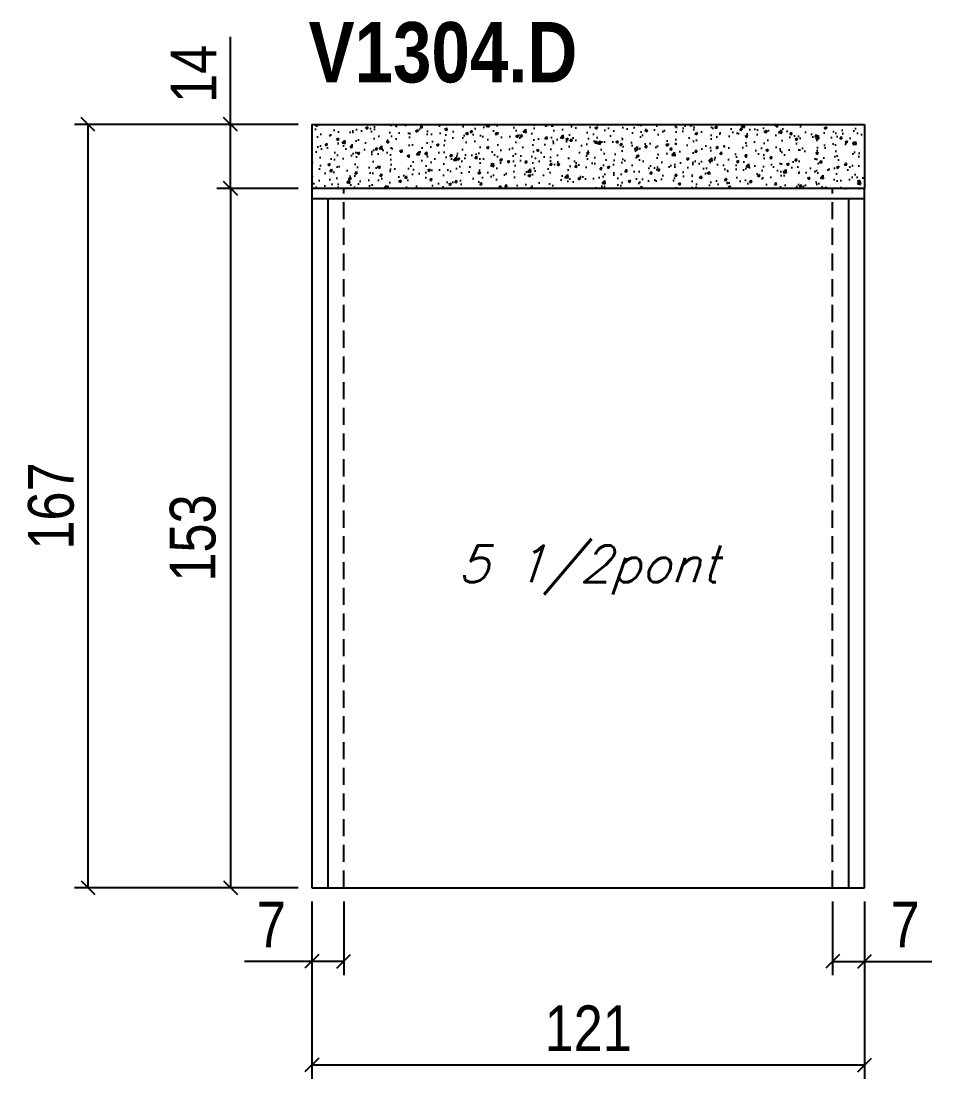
# Model space of a CAD drawing. Extents: x 3309 to 10384, y -2522 to 14608.
# Drawn here: x 10184.6 to 10384, y 7972.1 to 8203.5 of the extents above; entities that cross this region are included whole.
import ezdxf

# ---------------------------------------------------------------- set-up
doc = ezdxf.new("R2010")
doc.units = 0
doc.linetypes.add('HIDDEN', pattern=[0.375, 0.25, -0.125])
for name, color, linetype in [('COTA', 241, 'Continuous'), ('NOMENCLATURA', 7, 'Continuous'), ('Painéis', 200, 'Continuous'), ('SARR_2.2x7', 40, 'Continuous'), ('SARR_3.5x7', 81, 'Continuous'), ('texto', 7, 'Continuous')]:
    doc.layers.add(name, color=color, linetype=linetype)
doc.styles.add('COTA TECNICA', font='techl___.ttf', dxfattribs={"height": 10})
doc.styles.add('Romans', font='romans.shx')
doc.styles.add('TECNICA', font='techb___.ttf', dxfattribs={"height": 10})
doc.dimstyles.new('PAINEL', dxfattribs={"dimtxt": 10, "dimasz": 3, "dimexe": 3, "dimexo": 3, "dimgap": 3, "dimtad": 1, "dimdec": 1, "dimzin": 12, "dimdsep": 46, "dimtxsty": 'COTA TECNICA', "dimblk1": 'OBLIQUE', "dimblk2": 'OBLIQUE', "dimsah": 1, "dimcen": 0.9, "dimclrd": 4, "dimclre": 4, "dimclrt": 240, "dimadec": 1, "dimazin": 3, "dimtfac": 1, "dimtdec": 1, "dimtmove": 0, "dimatfit": 3, "dimfxl": 1, "dimtolj": 1, "dimtzin": 12, "dimarcsym": 0})

# ---------------------------------------------------------------- blocks, each defined once
blk = doc.blocks.new('_Oblique')
at = {"color": 0, "linetype": 'ByBlock', "lineweight": -2}
blk.add_line((-0.5, -0.5), (0.5, 0.5), dxfattribs=at)
blk = doc.blocks.new('*D611')
at = {"layer": 'COTA', "color": 4, "lineweight": -2, "transparency": 16777216}
for p, q in [((10248.24, 8010.93), (10248.24, 7972.11)), ((10369.24, 8010.93), (10369.24, 7972.11)), ((10369.24, 7975.11), (10248.24, 7975.11))]:
    blk.add_line(p, q, dxfattribs=at)
at = {"layer": 'Defpoints', "color": 0, "transparency": 16777216}
for p in [(10248.24, 8013.93), (10369.24, 8013.93), (10248.24, 7975.11)]:
    blk.add_point(p, dxfattribs=at)
at = {"layer": 'COTA', "color": 4, "lineweight": -2, "transparency": 16777216, "xscale": 3, "yscale": 3, "zscale": 3, "rotation": 180}
blk.add_blockref('_Oblique', (10248.24, 7975.11), dxfattribs=at)
at = {"layer": 'COTA', "color": 4, "lineweight": -2, "transparency": 16777216, "xscale": 3, "yscale": 3, "zscale": 3}
blk.add_blockref('_Oblique', (10369.24, 7975.11), dxfattribs=at)
at = {"layer": 'COTA', "color": 240, "transparency": 16777216, "insert": (10308.74, 7983.17), "char_height": 10, "attachment_point": 5, "style": 'COTA TECNICA'}
blk.add_mtext('\\A1;121', dxfattribs=at)
blk = doc.blocks.new('*D612')
at = {"layer": 'COTA', "color": 4, "lineweight": -2, "transparency": 16777216}
for p, q in [((10248.24, 8010.93), (10248.24, 7994.8)), ((10255.24, 8010.93), (10255.24, 7994.8)), ((10248.24, 7997.8), (10233.51, 7997.8)), ((10255.24, 7997.8), (10248.24, 7997.8))]:
    blk.add_line(p, q, dxfattribs=at)
at = {"layer": 'Defpoints', "color": 0, "transparency": 16777216}
for p in [(10248.24, 8013.93), (10255.24, 8013.93), (10248.24, 7997.8)]:
    blk.add_point(p, dxfattribs=at)
at = {"layer": 'COTA', "color": 4, "lineweight": -2, "transparency": 16777216, "xscale": 3, "yscale": 3, "zscale": 3, "rotation": 180}
blk.add_blockref('_Oblique', (10248.24, 7997.8), dxfattribs=at)
at = {"layer": 'COTA', "color": 4, "lineweight": -2, "transparency": 16777216, "xscale": 3, "yscale": 3, "zscale": 3}
blk.add_blockref('_Oblique', (10255.24, 7997.8), dxfattribs=at)
at = {"layer": 'COTA', "color": 240, "transparency": 16777216, "insert": (10239.37, 8005.87), "char_height": 10, "attachment_point": 5, "style": 'COTA TECNICA'}
blk.add_mtext('\\A1;7', dxfattribs=at)
blk = doc.blocks.new('*D607')
at = {"layer": 'COTA', "color": 4, "lineweight": -2, "transparency": 16777216}
for p, q in [((10362.24, 8010.93), (10362.24, 7994.8)), ((10369.24, 8010.93), (10369.24, 7994.8)), ((10362.24, 7997.8), (10369.24, 7997.8)), ((10369.24, 7997.8), (10383.97, 7997.8))]:
    blk.add_line(p, q, dxfattribs=at)
at = {"layer": 'Defpoints', "color": 0, "transparency": 16777216}
for p in [(10362.24, 8013.93), (10369.24, 8013.93), (10369.24, 7997.8)]:
    blk.add_point(p, dxfattribs=at)
at = {"layer": 'COTA', "color": 4, "lineweight": -2, "transparency": 16777216, "xscale": 3, "yscale": 3, "zscale": 3, "rotation": 180}
blk.add_blockref('_Oblique', (10362.24, 7997.8), dxfattribs=at)
at = {"layer": 'COTA', "color": 4, "lineweight": -2, "transparency": 16777216, "xscale": 3, "yscale": 3, "zscale": 3}
blk.add_blockref('_Oblique', (10369.24, 7997.8), dxfattribs=at)
at = {"layer": 'COTA', "color": 240, "transparency": 16777216, "insert": (10378.1, 8005.87), "char_height": 10, "attachment_point": 5, "style": 'COTA TECNICA'}
blk.add_mtext('\\A1;7', dxfattribs=at)
blk = doc.blocks.new('*D608')
at = {"layer": 'COTA', "color": 4, "lineweight": -2, "transparency": 16777216}
for p, q in [((10245.24, 8166.93), (10227.44, 8166.93)), ((10230.44, 8166.93), (10230.44, 8013.93)), ((10245.24, 8013.93), (10227.44, 8013.93))]:
    blk.add_line(p, q, dxfattribs=at)
at = {"layer": 'Defpoints', "color": 0, "transparency": 16777216}
for p in [(10248.24, 8166.93), (10230.44, 8013.93), (10248.24, 8013.93)]:
    blk.add_point(p, dxfattribs=at)
at = {"layer": 'COTA', "color": 4, "lineweight": -2, "transparency": 16777216, "xscale": 3, "yscale": 3, "zscale": 3}
for p, rotation in [((10230.44, 8166.93), 90), ((10230.44, 8013.93), 270)]:
    blk.add_blockref('_Oblique', p, dxfattribs=dict(at, rotation=rotation))
at = {"layer": 'COTA', "color": 240, "transparency": 16777216, "insert": (10222.22, 8090.43), "char_height": 10, "attachment_point": 5, "rotation": 90, "style": 'COTA TECNICA'}
blk.add_mtext('\\A1;153', dxfattribs=at)
blk = doc.blocks.new('*D609')
at = {"layer": 'COTA', "color": 4, "lineweight": -2, "transparency": 16777216}
for p, q in [((10230.44, 8180.93), (10230.44, 8200.05)), ((10245.24, 8180.93), (10227.44, 8180.93)), ((10230.44, 8166.93), (10230.44, 8180.93)), ((10245.24, 8166.93), (10227.44, 8166.93))]:
    blk.add_line(p, q, dxfattribs=at)
at = {"layer": 'Defpoints', "color": 0, "transparency": 16777216}
for p in [(10230.44, 8180.93), (10248.24, 8180.93), (10248.24, 8166.93)]:
    blk.add_point(p, dxfattribs=at)
at = {"layer": 'COTA', "color": 4, "lineweight": -2, "transparency": 16777216, "xscale": 3, "yscale": 3, "zscale": 3}
for p, rotation in [((10230.44, 8180.93), 90), ((10230.44, 8166.93), 270)]:
    blk.add_blockref('_Oblique', p, dxfattribs=dict(at, rotation=rotation))
at = {"layer": 'COTA', "color": 240, "transparency": 16777216, "insert": (10222.37, 8191.99), "char_height": 10, "attachment_point": 5, "rotation": 90, "style": 'COTA TECNICA'}
blk.add_mtext('\\A1;14', dxfattribs=at)
blk = doc.blocks.new('*D610')
at = {"layer": 'COTA', "color": 4, "lineweight": -2, "transparency": 16777216}
for p, q in [((10245.24, 8180.93), (10196.27, 8180.93)), ((10199.27, 8013.93), (10199.27, 8180.93)), ((10245.24, 8013.93), (10196.27, 8013.93))]:
    blk.add_line(p, q, dxfattribs=at)
at = {"layer": 'Defpoints', "color": 0, "transparency": 16777216}
for p in [(10199.27, 8180.93), (10248.24, 8180.93), (10248.24, 8013.93)]:
    blk.add_point(p, dxfattribs=at)
at = {"layer": 'COTA', "color": 4, "lineweight": -2, "transparency": 16777216, "xscale": 3, "yscale": 3, "zscale": 3}
for p, rotation in [((10199.27, 8180.93), 90), ((10199.27, 8013.93), 270)]:
    blk.add_blockref('_Oblique', p, dxfattribs=dict(at, rotation=rotation))
at = {"layer": 'COTA', "color": 240, "transparency": 16777216, "insert": (10191.17, 8097.43), "char_height": 10, "attachment_point": 5, "rotation": 90, "style": 'COTA TECNICA'}
blk.add_mtext('\\A1;167', dxfattribs=at)

msp = doc.modelspace()

# ---------------------------------------------------------------- hatches: boundary and pattern name
at = {"layer": 'COTA'}
h = msp.add_hatch(dxfattribs=at)
h.set_pattern_fill('AR-CONC', color=256, scale=0.03)
h.set_pattern_definition([(50, (2772.341, -4043.5982), (5.46554, -0.4781726), [0.5715, -6.2865]), (355, (2772.341, -4043.598), (-1.0573026, 5.7317054), [0.4572, -5.0292175]), (100.451445, (2772.7966, -4043.638), (4.4082374, 5.2535326), [0.4857003, -5.3427073]), (46.1842, (2772.341, -4042.074), (8.1323712, -1.2612698), [0.85725, -9.42975]), (96.63556, (2773.019, -4042.179), (7.122124, 7.4227837), [0.7285507, -8.0140682]), (351.18415, (2772.341, -4042.074), (7.122124, 7.4227837), [0.685799, -7.543792]), (21, (2773.103, -4042.4552), (4.5484317, -3.067956), [0.5715, -6.2865]), (326, (2773.103, -4042.455), (1.8540609, 5.525639), [0.4572, -5.0292]), (71.451445, (2773.482, -4042.711), (6.4024926, 2.457683), [0.4857003, -5.3426981]), (37.5, (2772.3411, -4043.5982), (0.0926581, 2.53665117), [0, -4.96824, 0, -5.1054, 0, -5.04825]), (7.5, (2772.341, -4043.5982), (2.0045899, 3.00541724), [0, -2.91084, 0, -4.85394, 0, -1.92405]), (327.5, (2770.6418, -4043.5982), (4.06771786, -0.17186232), [0, -1.905, 0, -5.9436, 0, -7.8867]), (317.5, (2769.88, -4043.5982), (4.4438754, 0.7627947), [0, -2.4765, 0, -3.94716, 0, -5.6007])])
h.paths.add_polyline_path([(10369.24, 8166.93), (10369.24, 8180.93), (10248.24, 8180.93), (10248.24, 8166.93)])

# ---------------------------------------------------------------- linework, layer by layer
for p, q in [((10248.24, 8180.93), (10248.24, 8166.93)), ((10248.24, 8180.93), (10369.24, 8180.93)), ((10369.24, 8180.93), (10369.24, 8166.93))]:
    msp.add_line(p, q, dxfattribs=at)
at = {"layer": 'Painéis', "linetype": 'ByBlock'}
for p, q in [((10369.24, 8166.93), (10248.24, 8166.93)), ((10248.24, 8166.93), (10248.24, 8013.93)), ((10369.24, 8013.93), (10369.24, 8166.93)), ((10248.24, 8013.93), (10369.24, 8013.93))]:
    msp.add_line(p, q, dxfattribs=at)
at = {"layer": 'SARR_2.2x7', "linetype": 'HIDDEN', "ltscale": 15}
for p, q in [((10255.24, 8013.93), (10255.24, 8166.93)), ((10362.24, 8013.93), (10362.24, 8166.93))]:
    msp.add_line(p, q, dxfattribs=at)
at = {"layer": 'SARR_2.2x7', "linetype": 'Continuous'}
msp.add_line((10248.24, 8164.73), (10369.24, 8164.73), dxfattribs=at)
at = {"layer": 'SARR_3.5x7'}
for p, q in [((10251.74, 8164.73), (10251.74, 8013.93)), ((10365.74, 8164.73), (10365.74, 8013.93))]:
    msp.add_line(p, q, dxfattribs=at)

# ---------------------------------------------------------------- texts
at = {"layer": 'NOMENCLATURA', "style": 'TECNICA'}
msp.add_text('V1304.D', height=13.2, dxfattribs=at).set_placement((10247.52, 8190.12))
at = {"layer": 'texto', "color": 2, "insert": (10308.74, 8083.43), "char_height": 8, "attachment_point": 5, "style": 'Romans'}
msp.add_mtext('{\\Q19;\\C256;5 1/2pont}', dxfattribs=at)

# ---------------------------------------------------------------- dimensions: what is measured, and where the dimension line sits
at = {"layer": 'COTA'}
for base, p1, p2, angle, picture, middle in [((10230.44, 8180.93), (10248.24, 8166.93), (10248.24, 8180.93), 90, '*D609', (10222.37, 8191.99)), ((10199.27, 8180.93), (10248.24, 8013.93), (10248.24, 8180.93), 90, '*D610', (10191.17, 8097.43)), ((10230.44, 8013.93), (10248.24, 8166.93), (10248.24, 8013.93), 90, '*D608', (10222.22, 8090.43)), ((10248.24, 7975.11), (10369.24, 8013.93), (10248.24, 8013.93), 180, '*D611', (10308.74, 7983.17)), ((10369.24, 7997.8), (10362.24, 8013.93), (10369.24, 8013.93), 180, '*D607', (10378.1, 8005.87))]:
    dim = msp.add_linear_dim(base=base, p1=p1, p2=p2, angle=angle, dimstyle='PAINEL', dxfattribs=at)
    dim.commit()
    dim.dimension.update_dxf_attribs({"geometry": picture, "text_midpoint": middle})
dim = msp.add_linear_dim(base=(10248.24, 7997.8), p1=(10255.24, 8013.93), p2=(10248.24, 8013.93), dimstyle='PAINEL', dxfattribs=at)
dim.commit()
dim.dimension.update_dxf_attribs({"geometry": '*D612', "text_midpoint": (10239.37, 8005.87)})

doc.saveas('drawing.dxf')
